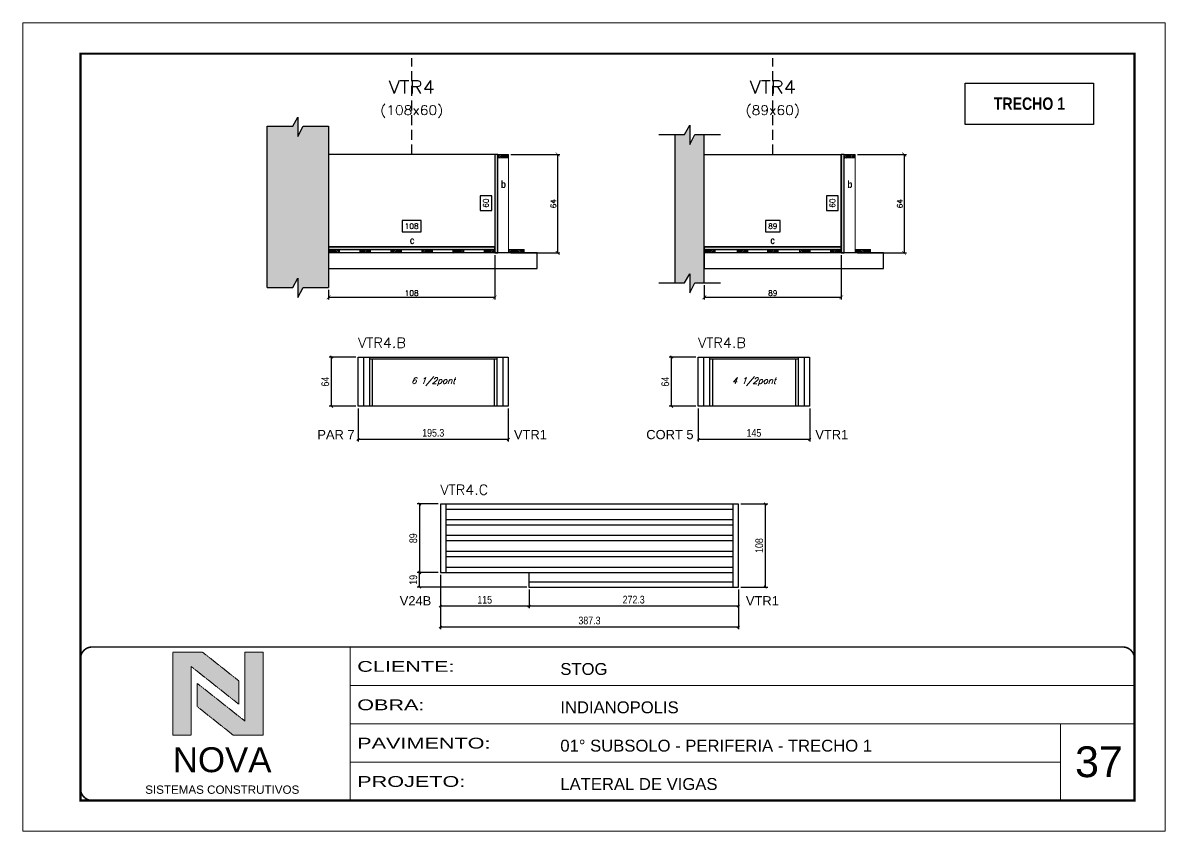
# Model space of a CAD drawing. Extents: x 0 to 6325, y 5574 to 19307.
# Drawn here: x 0 to 1485, y 6723 to 7773 of the extents above; entities that cross this region are included whole.
import ezdxf
from ezdxf.enums import TextEntityAlignment as Align

# ---------------------------------------------------------------- set-up
doc = ezdxf.new("R2010")
doc.units = 0
for name, pattern in [('CONTINUO', [0]), ('DASHED', [0.75, 0.5, -0.25]), ('HIDDEN', [9.525, 6.35, -3.175])]:
    doc.linetypes.add(name, pattern=pattern)
for name, color, linetype in [('1', 1, 'Continuous'), ('5', 5, 'Continuous'), ('barrote', 251, 'Continuous'), ('COTA', 241, 'Continuous'), ('Cota Seção (2x)', 4, 'Continuous'), ('detalhes', 4, 'Continuous'), ('Hachura', 253, 'Continuous'), ('NOMENCLATURA', 7, 'Continuous'), ('Painéis', 200, 'Continuous'), ('SARR_2.2x7', 40, 'Continuous'), ('SARR_3.5x7', 81, 'Continuous'), ('texto', 7, 'Continuous'), ('Texto de Titulo', 7, 'Continuous'), ('Texto Qtd Sarr', 242, 'Continuous')]:
    doc.layers.add(name, color=color, linetype=linetype)
for name, color, linetype, lineweight in [('CARIMBO', 255, 'Continuous', 9), ('CARIMBO-LEGENDA', 75, 'Continuous', 15), ('Folhas', 255, 'Continuous', 9), ('Madeira', 126, 'Continuous', 18), ('SARRAFO DE PRESSAO', 251, 'DASHED', 9), ('Texto Seção', 7, 'Continuous', 15)]:
    doc.layers.add(name, color=color, linetype=linetype, lineweight=lineweight)
doc.styles.add('arial', font='arial.ttf')
doc.styles.add('COTA TECNICA', font='techl___.ttf', dxfattribs={"height": 10})
doc.styles.add('REGUA-120', font='ROMANS.shx', dxfattribs={"height": 15})
doc.styles.add('ROMANC', font='techb___.ttf', dxfattribs={"height": 2.5})
doc.styles.add('Romans', font='romans.shx')
doc.styles.get("Standard").update_dxf_attribs({"font": 'arial.ttf'})
doc.styles.add('TECNICA', font='techb___.ttf', dxfattribs={"height": 10})
doc.styles.add('Tecnologia', font='')
doc.styles.get('Tecnologia').set_extended_font_data('Forgotten Futurist')
doc.dimstyles.new('Cota Seção (2x)', dxfattribs={"dimtxt": 7, "dimasz": 5, "dimexe": 3, "dimexo": 3, "dimgap": 2, "dimtad": 3, "dimdec": 1, "dimlfac": 0.5, "dimzin": 12, "dimdsep": 46, "dimtxsty": 'Romans', "dimblk": 'ARCHTICK', "dimcen": 0, "dimclrd": 4, "dimclre": 4, "dimclrt": 1, "dimadec": 1, "dimazin": 3, "dimtfac": 1, "dimtdec": 1, "dimtmove": 0, "dimatfit": 3, "dimldrblk": 'OBLIQUE', "dimfxl": 1, "dimtolj": 1, "dimtzin": 12, "dimarcsym": 0})
doc.dimstyles.new('Cota Seção interna', dxfattribs={"dimtxt": 7, "dimasz": 6, "dimexe": 0.18, "dimexo": 2, "dimgap": -4, "dimtad": 3, "dimdec": 1, "dimlfac": 0.5, "dimzin": 12, "dimdsep": 46, "dimtxsty": 'Romans', "dimblk": 'ARCHTICK', "dimcen": 0.09, "dimse1": 1, "dimse2": 1, "dimsd1": 1, "dimsd2": 1, "dimclrd": 180, "dimclre": 5, "dimclrt": 1, "dimadec": 0, "dimazin": 3, "dimtfac": 1, "dimtdec": 1, "dimtofl": 0, "dimtmove": 0, "dimatfit": 3, "dimldrblk": 'ARCHTICK', "dimfxl": 1, "dimtolj": 1, "dimtzin": 0, "dimarcsym": 0})
doc.dimstyles.new('PAINEL', dxfattribs={"dimtxt": 10, "dimasz": 3, "dimexe": 3, "dimexo": 3, "dimgap": 3, "dimtad": 1, "dimdec": 1, "dimzin": 12, "dimdsep": 46, "dimtxsty": 'COTA TECNICA', "dimblk1": 'OBLIQUE', "dimblk2": 'OBLIQUE', "dimsah": 1, "dimcen": 0.9, "dimclrd": 4, "dimclre": 4, "dimclrt": 240, "dimadec": 1, "dimazin": 3, "dimtfac": 1, "dimtdec": 1, "dimtmove": 0, "dimatfit": 3, "dimfxl": 1, "dimtolj": 1, "dimtzin": 12, "dimarcsym": 0})

# ---------------------------------------------------------------- blocks, each defined once
blk = doc.blocks.new('A$C64660E27')
at = {"layer": 'COTA', "true_color": 0x1a1a1a}
h = blk.add_hatch(color=250, dxfattribs=at)
h.dxf.hatch_style = 1
h.paths.add_polyline_path([(185.4, -11.6), (142.4, -11.6), (142.4, -131.6), (168.8, -131.6), (168.8, -32.2), (237.7, -86.7), (237.7, -53)])
at = {"layer": 'COTA'}
h = blk.add_hatch(color=20, dxfattribs=at)
h.dxf.hatch_style = 1
h.paths.add_polyline_path([(273, -11.4), (246.6, -11.4), (246.6, -111.1), (177.7, -56.6), (177.7, -90.2), (230, -131.6), (273, -131.6)])
for p, q in [((142.4, -131.6), (142.4, -11.6)), ((142.4, -11.6), (185.4, -11.6)), ((185.4, -11.6), (237.7, -53)), ((273, -11.4), (246.6, -11.4)), ((246.6, -111.1), (246.6, -11.4)), ((273, -11.4), (273, -131.6)), ((168.8, -32.2), (237.7, -86.7)), ((168.8, -131.6), (168.8, -32.2)), ((246.6, -111.1), (177.7, -56.6)), ((177.7, -90.2), (177.7, -56.6)), ((237.7, -86.7), (237.7, -53)), ((230, -131.6), (177.7, -90.2)), ((142.4, -131.6), (168.8, -131.6)), ((273, -131.6), (230, -131.6))]:
    blk.add_line(p, q)
at = {"layer": 'CARIMBO-LEGENDA', "color": 7, "linetype": 'Continuous', "ltscale": 100, "style": 'arial'}
blk.add_text('NOVA', height=36, dxfattribs=at).set_placement((142.4, -184.8))
at = {"layer": 'CARIMBO-LEGENDA', "color": 7, "linetype": 'Continuous', "style": 'arial'}
blk.add_text('SISTEMAS CONSTRUTIVOS', height=12, dxfattribs=at).set_placement((102.5, -216))
blk = doc.blocks.new('9999999999')
at = {"color": 30, "linetype": 'CONTINUO'}
for p, q in [((98564.6, 34230.2), (98564.6, 34429.4)), ((98564.6, 34379.6), (99584, 34379.6)), ((98564.6, 34329.8), (99488, 34329.8)), ((99584, 34329.8), (99488, 34329.8)), ((99488, 34329.8), (99488, 34230.2)), ((98564.6, 34280), (99488, 34280))]:
    blk.add_line(p, q, dxfattribs=at)
at = {"color": 30, "linetype": 'CONTINUO', "const_width": 2}
blk.add_lwpolyline([(99584, 34230.2), (99584, 34414.4, 0.414214), (99569, 34429.4), (98229, 34429.4, 0.414214), (98214, 34414.4), (98214, 34245.2, 0.414214), (98229, 34230.2), (99584, 34230.2)], format="xyb", dxfattribs=at)
at = {"layer": 'Folhas'}
blk.add_lwpolyline([(98139, 34190.2), (99624, 34190.2), (99624, 35240.2), (98139, 35240.2)], close=True, dxfattribs=at)
at = {"layer": 'Folhas', "color": 30, "const_width": 3}
blk.add_lwpolyline([(98214, 34230.2), (99584, 34230.2), (99584, 35200.2), (98214, 35200.2)], close=True, dxfattribs=at)
at = {"xscale": 0.9, "yscale": 0.9, "zscale": 0.9}
blk.add_blockref('A$C64660E27', (98205.8, 34433.1), dxfattribs=at)
at = {"color": 7, "linetype": 'Continuous', "ltscale": 5, "style": 'arial'}
for s, height, p in [('STOG', 15.48, (98837.7, 34393.1)), ('INDIANOPOLIS', 15.483, (98837.7, 34343.3)), ('01° SUBSOLO - PERIFERIA - TRECHO 1', 15.483, (98837.7, 34293.5)), ('LATERAL DE VIGAS', 15.483, (98837.7, 34243.7))]:
    blk.add_text(s, height=height, dxfattribs=at).set_placement(p)
at = {"layer": 'Folhas', "color": 7, "style": 'Tecnologia', "width": 1.5}
for s, p in [('CLIENTE:', (98573.7, 34397.2)), ('OBRA:', (98573.7, 34347.3)), ('PAVIMENTO:', (98573.7, 34297.5)), ('PROJETO:', (98573.7, 34247.7))]:
    blk.add_text(s, height=14, dxfattribs=at).set_placement(p)
blk = doc.blocks.new('_ArchTick')
at = {"color": 0, "linetype": 'ByBlock', "const_width": 0.15}
blk.add_lwpolyline([(-0.5, -0.5), (0.5, 0.5)], dxfattribs=at)
blk = doc.blocks.new('*D3588')
at = {"layer": 'COTA', "color": 4, "lineweight": -2, "transparency": 16777216}
for p, q in [((634.5, 7601.9), (698.2, 7601.9)), ((695.2, 7601.9), (695.2, 7473.9)), ((634.5, 7473.9), (698.2, 7473.9))]:
    blk.add_line(p, q, dxfattribs=at)
at = {"layer": 'Defpoints', "color": 0, "transparency": 16777216}
for p in [(631.5, 7601.9), (631.5, 7473.9), (695.2, 7473.9)]:
    blk.add_point(p, dxfattribs=at)
at = {"layer": 'COTA', "color": 4, "lineweight": -2, "transparency": 16777216, "xscale": 5, "yscale": 5, "zscale": 5}
for p, rotation in [((695.2, 7601.9), 90), ((695.2, 7473.9), 270)]:
    blk.add_blockref('_ArchTick', p, dxfattribs=dict(at, rotation=rotation))
at = {"layer": 'COTA', "color": 1, "transparency": 16777216, "insert": (689.7, 7537.9), "char_height": 7, "attachment_point": 5, "rotation": 90, "style": 'Romans'}
blk.add_mtext('\\A1;64', dxfattribs=at)
blk = doc.blocks.new('_Oblique')
at = {"layer": '1', "color": 0, "lineweight": -2}
blk.add_line((-0.5, -0.5), (0.5, 0.5), dxfattribs=at)
blk = doc.blocks.new('*D3585')
at = {"layer": 'Cota Seção (2x)', "color": 180, "lineweight": -2, "transparency": 16777216}
for p, q in [((609.5, 7548.2), (594.5, 7548.2)), ((594.5, 7548.2), (594.5, 7529.2)), ((609.5, 7529.2), (609.5, 7548.2)), ((594.5, 7529.2), (609.5, 7529.2))]:
    blk.add_line(p, q, dxfattribs=at)
at = {"layer": 'Defpoints', "color": 0, "transparency": 16777216}
for p in [(613.4, 7601.9), (613.5, 7601.9), (613.5, 7481.9)]:
    blk.add_point(p, dxfattribs=at)
at = {"layer": 'Cota Seção (2x)', "color": 1, "transparency": 16777216, "insert": (602, 7538.7), "char_height": 7, "attachment_point": 5, "rotation": 90, "style": 'Romans'}
blk.add_mtext('\\A1;60', dxfattribs=at)
blk = doc.blocks.new('*D3586')
at = {"layer": 'Cota Seção (2x)', "color": 180, "lineweight": -2, "transparency": 16777216}
for p, q in [((518, 7516.2), (493, 7516.2)), ((493, 7516.2), (493, 7501.2)), ((518, 7501.2), (518, 7516.2)), ((493, 7501.2), (518, 7501.2))]:
    blk.add_line(p, q, dxfattribs=at)
at = {"layer": 'Defpoints', "color": 0, "transparency": 16777216}
for p in [(397.5, 7497.2), (613.5, 7497.2), (613.5, 7497.2)]:
    blk.add_point(p, dxfattribs=at)
at = {"layer": 'Cota Seção (2x)', "color": 1, "transparency": 16777216, "insert": (505.5, 7508.7), "char_height": 7, "attachment_point": 5, "style": 'Romans'}
blk.add_mtext('\\A1;108', dxfattribs=at)
blk = doc.blocks.new('*D3589')
at = {"layer": 'COTA', "color": 4, "lineweight": -2, "transparency": 16777216}
for p, q in [((1084.9, 7601.9), (1148.6, 7601.9)), ((1145.6, 7601.9), (1145.6, 7473.9)), ((1084.9, 7473.9), (1148.6, 7473.9))]:
    blk.add_line(p, q, dxfattribs=at)
at = {"layer": 'Defpoints', "color": 0, "transparency": 16777216}
for p in [(1081.9, 7601.9), (1081.9, 7473.9), (1145.6, 7473.9)]:
    blk.add_point(p, dxfattribs=at)
at = {"layer": 'COTA', "color": 4, "lineweight": -2, "transparency": 16777216, "xscale": 5, "yscale": 5, "zscale": 5}
for p, rotation in [((1145.6, 7601.9), 90), ((1145.6, 7473.9), 270)]:
    blk.add_blockref('_ArchTick', p, dxfattribs=dict(at, rotation=rotation))
at = {"layer": 'COTA', "color": 1, "transparency": 16777216, "insert": (1140.1, 7537.9), "char_height": 7, "attachment_point": 5, "rotation": 90, "style": 'Romans'}
blk.add_mtext('\\A1;64', dxfattribs=at)
blk = doc.blocks.new('*D3590')
at = {"layer": 'Cota Seção (2x)', "color": 180, "lineweight": -2, "transparency": 16777216}
for p, q in [((1059.9, 7548.2), (1044.9, 7548.2)), ((1044.9, 7548.2), (1044.9, 7529.2)), ((1059.9, 7529.2), (1059.9, 7548.2)), ((1044.9, 7529.2), (1059.9, 7529.2))]:
    blk.add_line(p, q, dxfattribs=at)
at = {"layer": 'Defpoints', "color": 0, "transparency": 16777216}
for p in [(1063.8, 7601.9), (1063.9, 7601.9), (1063.9, 7481.9)]:
    blk.add_point(p, dxfattribs=at)
at = {"layer": 'Cota Seção (2x)', "color": 1, "transparency": 16777216, "insert": (1052.4, 7538.7), "char_height": 7, "attachment_point": 5, "rotation": 90, "style": 'Romans'}
blk.add_mtext('\\A1;60', dxfattribs=at)
blk = doc.blocks.new('*D3591')
at = {"layer": 'Cota Seção (2x)', "color": 180, "lineweight": -2, "transparency": 16777216}
for p, q in [((984.4, 7516.2), (965.4, 7516.2)), ((965.4, 7516.2), (965.4, 7501.2)), ((984.4, 7501.2), (984.4, 7516.2)), ((965.4, 7501.2), (984.4, 7501.2))]:
    blk.add_line(p, q, dxfattribs=at)
at = {"layer": 'Defpoints', "color": 0, "transparency": 16777216}
for p in [(885.9, 7497.2), (1063.9, 7497.2), (1063.9, 7497.2)]:
    blk.add_point(p, dxfattribs=at)
at = {"layer": 'Cota Seção (2x)', "color": 1, "transparency": 16777216, "insert": (974.9, 7508.7), "char_height": 7, "attachment_point": 5, "style": 'Romans'}
blk.add_mtext('\\A1;89', dxfattribs=at)
blk = doc.blocks.new('titulo1')
at = {"layer": 'Defpoints', "color": 252, "linetype": 'HIDDEN', "ltscale": 2}
blk.add_line((0, 0), (0, 125), dxfattribs=at)
at = {"layer": 'Defpoints', "style": 'Romans', "oblique": 15}
blk.add_attdef('FOLHA', text='', height=10, dxfattribs=at).set_placement((0, 15.6), align=Align.MIDDLE_CENTER)
at = {"layer": 'Texto Qtd Sarr', "color": 3, "style": 'Romans', "oblique": 15}
for tag, height, p in [('TITULO', 17, (0, 71.4)), ('SEÇÃO', 12, (0, 41.5))]:
    blk.add_attdef(tag, text='', height=height, dxfattribs=at).set_placement(p, align=Align.MIDDLE_CENTER)
blk = doc.blocks.new('*D3592')
at = {"layer": 'COTA', "color": 4, "lineweight": -2, "transparency": 16777216}
for p, q in [((613.5, 7470.9), (613.5, 7413.3)), ((397.5, 7426.2), (397.5, 7413.3)), ((397.5, 7416.3), (613.5, 7416.3))]:
    blk.add_line(p, q, dxfattribs=at)
at = {"layer": 'Defpoints', "color": 0, "transparency": 16777216}
for p in [(613.5, 7473.9), (397.5, 7429.2), (613.5, 7416.3)]:
    blk.add_point(p, dxfattribs=at)
at = {"layer": 'COTA', "color": 4, "lineweight": -2, "transparency": 16777216, "xscale": 5, "yscale": 5, "zscale": 5, "rotation": 180}
blk.add_blockref('_ArchTick', (397.5, 7416.3), dxfattribs=at)
at = {"layer": 'COTA', "color": 4, "lineweight": -2, "transparency": 16777216, "xscale": 5, "yscale": 5, "zscale": 5}
blk.add_blockref('_ArchTick', (613.5, 7416.3), dxfattribs=at)
at = {"layer": 'COTA', "color": 1, "transparency": 16777216, "insert": (505.5, 7421.8), "char_height": 7, "attachment_point": 5, "style": 'Romans'}
blk.add_mtext('\\A1;108', dxfattribs=at)
blk = doc.blocks.new('*D3593')
at = {"layer": 'COTA', "color": 4, "lineweight": -2, "transparency": 16777216}
for p, q in [((1063.9, 7470.9), (1063.9, 7413.3)), ((885.9, 7432.1), (885.9, 7413.3)), ((885.9, 7416.3), (1063.9, 7416.3))]:
    blk.add_line(p, q, dxfattribs=at)
at = {"layer": 'Defpoints', "color": 0, "transparency": 16777216}
for p in [(1063.9, 7473.9), (885.9, 7435.1), (1063.9, 7416.3)]:
    blk.add_point(p, dxfattribs=at)
at = {"layer": 'COTA', "color": 4, "lineweight": -2, "transparency": 16777216, "xscale": 5, "yscale": 5, "zscale": 5, "rotation": 180}
blk.add_blockref('_ArchTick', (885.9, 7416.3), dxfattribs=at)
at = {"layer": 'COTA', "color": 4, "lineweight": -2, "transparency": 16777216, "xscale": 5, "yscale": 5, "zscale": 5}
blk.add_blockref('_ArchTick', (1063.9, 7416.3), dxfattribs=at)
at = {"layer": 'COTA', "color": 1, "transparency": 16777216, "insert": (974.9, 7421.8), "char_height": 7, "attachment_point": 5, "style": 'Romans'}
blk.add_mtext('\\A1;89', dxfattribs=at)
blk = doc.blocks.new('*D4695')
at = {"layer": 'COTA', "color": 4, "lineweight": -2, "transparency": 16777216}
for p, q in [((432.8, 7338.7), (398.3, 7338.7)), ((401.3, 7274.7), (401.3, 7338.7)), ((432.8, 7274.7), (398.3, 7274.7))]:
    blk.add_line(p, q, dxfattribs=at)
at = {"layer": 'Defpoints', "color": 0, "transparency": 16777216}
for p in [(401.3, 7338.7), (435.8, 7338.7), (435.8, 7274.7)]:
    blk.add_point(p, dxfattribs=at)
at = {"layer": 'COTA', "color": 4, "lineweight": -2, "transparency": 16777216, "xscale": 3, "yscale": 3, "zscale": 3}
for p, rotation in [((401.3, 7338.7), 90), ((401.3, 7274.7), 270)]:
    blk.add_blockref('_Oblique', p, dxfattribs=dict(at, rotation=rotation))
at = {"layer": 'COTA', "color": 240, "transparency": 16777216, "insert": (393.2, 7306.7), "char_height": 10, "attachment_point": 5, "rotation": 90, "style": 'COTA TECNICA'}
blk.add_mtext('\\A1;64', dxfattribs=at)
blk = doc.blocks.new('*D4696')
at = {"layer": 'COTA', "color": 4, "lineweight": -2, "transparency": 16777216}
for p, q in [((435.8, 7271.7), (435.8, 7229)), ((631.1, 7271.7), (631.1, 7229)), ((435.8, 7232), (631.1, 7232))]:
    blk.add_line(p, q, dxfattribs=at)
at = {"layer": 'Defpoints', "color": 0, "transparency": 16777216}
for p in [(435.8, 7274.7), (631.1, 7274.7), (631.1, 7232)]:
    blk.add_point(p, dxfattribs=at)
at = {"layer": 'COTA', "color": 4, "lineweight": -2, "transparency": 16777216, "xscale": 3, "yscale": 3, "zscale": 3, "rotation": 180}
blk.add_blockref('_Oblique', (435.8, 7232), dxfattribs=at)
at = {"layer": 'COTA', "color": 4, "lineweight": -2, "transparency": 16777216, "xscale": 3, "yscale": 3, "zscale": 3}
blk.add_blockref('_Oblique', (631.1, 7232), dxfattribs=at)
at = {"layer": 'COTA', "color": 240, "transparency": 16777216, "insert": (533.5, 7240.2), "char_height": 10, "attachment_point": 5, "style": 'COTA TECNICA'}
blk.add_mtext('\\A1;195.3', dxfattribs=at)
blk = doc.blocks.new('*D4697')
at = {"layer": 'COTA', "color": 4, "lineweight": -2, "transparency": 16777216}
for p, q in [((874.9, 7338.7), (840.3, 7338.7)), ((843.3, 7274.7), (843.3, 7338.7)), ((874.9, 7274.7), (840.3, 7274.7))]:
    blk.add_line(p, q, dxfattribs=at)
at = {"layer": 'Defpoints', "color": 0, "transparency": 16777216}
for p in [(843.3, 7338.7), (877.9, 7338.7), (877.9, 7274.7)]:
    blk.add_point(p, dxfattribs=at)
at = {"layer": 'COTA', "color": 4, "lineweight": -2, "transparency": 16777216, "xscale": 3, "yscale": 3, "zscale": 3}
for p, rotation in [((843.3, 7338.7), 90), ((843.3, 7274.7), 270)]:
    blk.add_blockref('_Oblique', p, dxfattribs=dict(at, rotation=rotation))
at = {"layer": 'COTA', "color": 240, "transparency": 16777216, "insert": (835.2, 7306.7), "char_height": 10, "attachment_point": 5, "rotation": 90, "style": 'COTA TECNICA'}
blk.add_mtext('\\A1;64', dxfattribs=at)
blk = doc.blocks.new('*D4698')
at = {"layer": 'COTA', "color": 4, "lineweight": -2, "transparency": 16777216}
for p, q in [((877.9, 7271.7), (877.9, 7229)), ((1022.9, 7271.7), (1022.9, 7229)), ((877.9, 7232), (1022.9, 7232))]:
    blk.add_line(p, q, dxfattribs=at)
at = {"layer": 'Defpoints', "color": 0, "transparency": 16777216}
for p in [(877.9, 7274.7), (1022.9, 7274.7), (1022.9, 7232)]:
    blk.add_point(p, dxfattribs=at)
at = {"layer": 'COTA', "color": 4, "lineweight": -2, "transparency": 16777216, "xscale": 3, "yscale": 3, "zscale": 3, "rotation": 180}
blk.add_blockref('_Oblique', (877.9, 7232), dxfattribs=at)
at = {"layer": 'COTA', "color": 4, "lineweight": -2, "transparency": 16777216, "xscale": 3, "yscale": 3, "zscale": 3}
blk.add_blockref('_Oblique', (1022.9, 7232), dxfattribs=at)
at = {"layer": 'COTA', "color": 240, "transparency": 16777216, "insert": (950.4, 7240.1), "char_height": 10, "attachment_point": 5, "style": 'COTA TECNICA'}
blk.add_mtext('\\A1;145', dxfattribs=at)
blk = doc.blocks.new('*D3595')
at = {"layer": 'COTA', "color": 4, "lineweight": -2, "transparency": 16777216}
for p, q in [((539.9, 7147.8), (512.7, 7147.8)), ((515.7, 7147.8), (515.7, 7058.8)), ((539.9, 7058.8), (512.7, 7058.8))]:
    blk.add_line(p, q, dxfattribs=at)
at = {"layer": 'Defpoints', "color": 0, "transparency": 16777216}
for p in [(542.9, 7147.8), (515.7, 7058.8), (542.9, 7058.8)]:
    blk.add_point(p, dxfattribs=at)
at = {"layer": 'COTA', "color": 4, "lineweight": -2, "transparency": 16777216, "xscale": 3, "yscale": 3, "zscale": 3}
for p, rotation in [((515.7, 7147.8), 90), ((515.7, 7058.8), 270)]:
    blk.add_blockref('_Oblique', p, dxfattribs=dict(at, rotation=rotation))
at = {"layer": 'COTA', "color": 240, "transparency": 16777216, "insert": (507.6, 7103.3), "char_height": 10, "attachment_point": 5, "rotation": 90, "style": 'COTA TECNICA'}
blk.add_mtext('\\A1;89', dxfattribs=at)
blk = doc.blocks.new('*D3596')
at = {"layer": 'COTA', "color": 4, "lineweight": -2, "transparency": 16777216}
for p, q in [((539.9, 7058.8), (512.7, 7058.8)), ((515.7, 7039.8), (515.7, 7058.8)), ((655, 7039.8), (512.7, 7039.8))]:
    blk.add_line(p, q, dxfattribs=at)
at = {"layer": 'Defpoints', "color": 0, "transparency": 16777216}
for p in [(515.7, 7058.8), (542.9, 7058.8), (658, 7039.8)]:
    blk.add_point(p, dxfattribs=at)
at = {"layer": 'COTA', "color": 4, "lineweight": -2, "transparency": 16777216, "xscale": 3, "yscale": 3, "zscale": 3}
for p, rotation in [((515.7, 7058.8), 90), ((515.7, 7039.8), 270)]:
    blk.add_blockref('_Oblique', p, dxfattribs=dict(at, rotation=rotation))
at = {"layer": 'COTA', "color": 240, "transparency": 16777216, "insert": (507.6, 7049.3), "char_height": 10, "attachment_point": 5, "rotation": 90, "style": 'COTA TECNICA'}
blk.add_mtext('\\A1;19', dxfattribs=at)
blk = doc.blocks.new('*D3597')
at = {"layer": 'COTA', "color": 4, "lineweight": -2, "transparency": 16777216}
for p, q in [((542.9, 7055.8), (542.9, 7012.3)), ((658, 7036.8), (658, 7012.3)), ((542.9, 7015.3), (658, 7015.3))]:
    blk.add_line(p, q, dxfattribs=at)
at = {"layer": 'Defpoints', "color": 0, "transparency": 16777216}
for p in [(542.9, 7058.8), (658, 7039.8), (658, 7015.3)]:
    blk.add_point(p, dxfattribs=at)
at = {"layer": 'COTA', "color": 4, "lineweight": -2, "transparency": 16777216, "xscale": 3, "yscale": 3, "zscale": 3, "rotation": 180}
blk.add_blockref('_Oblique', (542.9, 7015.3), dxfattribs=at)
at = {"layer": 'COTA', "color": 4, "lineweight": -2, "transparency": 16777216, "xscale": 3, "yscale": 3, "zscale": 3}
blk.add_blockref('_Oblique', (658, 7015.3), dxfattribs=at)
at = {"layer": 'COTA', "color": 240, "transparency": 16777216, "insert": (600.4, 7023.4), "char_height": 10, "attachment_point": 5, "style": 'COTA TECNICA'}
blk.add_mtext('\\A1;115', dxfattribs=at)
blk = doc.blocks.new('*D3598')
at = {"layer": 'COTA', "color": 4, "lineweight": -2, "transparency": 16777216}
for p, q in [((658, 7036.8), (658, 7012.3)), ((930.2, 7036.8), (930.2, 7012.3)), ((658, 7015.3), (930.2, 7015.3))]:
    blk.add_line(p, q, dxfattribs=at)
at = {"layer": 'Defpoints', "color": 0, "transparency": 16777216}
for p in [(658, 7039.8), (930.2, 7039.8), (930.2, 7015.3)]:
    blk.add_point(p, dxfattribs=at)
at = {"layer": 'COTA', "color": 4, "lineweight": -2, "transparency": 16777216, "xscale": 3, "yscale": 3, "zscale": 3, "rotation": 180}
blk.add_blockref('_Oblique', (658, 7015.3), dxfattribs=at)
at = {"layer": 'COTA', "color": 4, "lineweight": -2, "transparency": 16777216, "xscale": 3, "yscale": 3, "zscale": 3}
blk.add_blockref('_Oblique', (930.2, 7015.3), dxfattribs=at)
at = {"layer": 'COTA', "color": 240, "transparency": 16777216, "insert": (794.1, 7023.5), "char_height": 10, "attachment_point": 5, "style": 'COTA TECNICA'}
blk.add_mtext('\\A1;272.3', dxfattribs=at)
blk = doc.blocks.new('*D3599')
at = {"layer": 'COTA', "color": 4, "lineweight": -2, "transparency": 16777216}
for p, q in [((542.9, 7055.8), (542.9, 6985.2)), ((930.2, 7036.8), (930.2, 6985.2)), ((542.9, 6988.2), (930.2, 6988.2))]:
    blk.add_line(p, q, dxfattribs=at)
at = {"layer": 'Defpoints', "color": 0, "transparency": 16777216}
for p in [(542.9, 7058.8), (930.2, 7039.8), (930.2, 6988.2)]:
    blk.add_point(p, dxfattribs=at)
at = {"layer": 'COTA', "color": 4, "lineweight": -2, "transparency": 16777216, "xscale": 3, "yscale": 3, "zscale": 3, "rotation": 180}
blk.add_blockref('_Oblique', (542.9, 6988.2), dxfattribs=at)
at = {"layer": 'COTA', "color": 4, "lineweight": -2, "transparency": 16777216, "xscale": 3, "yscale": 3, "zscale": 3}
blk.add_blockref('_Oblique', (930.2, 6988.2), dxfattribs=at)
at = {"layer": 'COTA', "color": 240, "transparency": 16777216, "insert": (736.6, 6996.4), "char_height": 10, "attachment_point": 5, "style": 'COTA TECNICA'}
blk.add_mtext('\\A1;387.3', dxfattribs=at)
blk = doc.blocks.new('*D4703')
at = {"layer": 'COTA', "color": 4, "lineweight": -2, "transparency": 16777216}
for p, q in [((933.2, 7147.8), (968.4, 7147.8)), ((965.4, 7039.8), (965.4, 7147.8)), ((933.2, 7039.8), (968.4, 7039.8))]:
    blk.add_line(p, q, dxfattribs=at)
at = {"layer": 'Defpoints', "color": 0, "transparency": 16777216}
for p in [(930.2, 7147.8), (965.4, 7147.8), (930.2, 7039.8)]:
    blk.add_point(p, dxfattribs=at)
at = {"layer": 'COTA', "color": 4, "lineweight": -2, "transparency": 16777216, "xscale": 3, "yscale": 3, "zscale": 3}
for p, rotation in [((965.4, 7147.8), 90), ((965.4, 7039.8), 270)]:
    blk.add_blockref('_Oblique', p, dxfattribs=dict(at, rotation=rotation))
at = {"layer": 'COTA', "color": 240, "transparency": 16777216, "insert": (957.3, 7093.8), "char_height": 10, "attachment_point": 5, "rotation": 90, "style": 'COTA TECNICA'}
blk.add_mtext('\\A1;108', dxfattribs=at)

msp = doc.modelspace()

# ---------------------------------------------------------------- hatches: boundary and pattern name
at = {"layer": 'COTA'}
h = msp.add_hatch(dxfattribs=at)
h.set_pattern_fill('AR-CONC', color=241, scale=0.03)
h.paths.add_polyline_path([(397.53, 7601.91), (397.53, 7638.56), (364.2, 7638.56), (357.53, 7625.34), (357.53, 7650.42), (350.86, 7638.56), (317.53, 7638.56), (317.53, 7429.2), (350.86, 7429.2), (357.53, 7441.06), (357.53, 7415.98), (364.2, 7429.2), (397.53, 7429.2), (397.53, 7481.91)])
h = msp.add_hatch(dxfattribs=at)
h.set_pattern_fill('AR-CONC', color=241, scale=0.03)
h.paths.add_polyline_path([(885.92, 7601.91), (885.92, 7601.91), (885.92, 7627.98), (873.54, 7627.98), (866.87, 7614.76), (866.87, 7639.84), (860.2, 7627.98), (847.92, 7627.98), (847.92, 7435.13), (860.2, 7435.13), (866.87, 7446.99), (866.87, 7421.91), (873.54, 7435.13), (885.92, 7435.13), (885.92, 7481.91)])
at = {"layer": 'Hachura'}
h = msp.add_hatch(color=256, dxfattribs=at)
h.dxf.hatch_style = 1
h.paths.add_polyline_path([(617.53, 7601.91), (613.53, 7601.91), (613.53, 7473.91), (617.53, 7473.91)])
h = msp.add_hatch(dxfattribs=at)
h.set_pattern_fill('ANSI31', color=256, scale=0.5, angle=270, style=0)
h.set_pattern_definition([(315, (23532.1508, -705.7354), (1.12253202, 1.12253202), [])])
h.paths.add_polyline_path([(617.53, 7597.51), (617.53, 7601.91), (631.53, 7601.91), (631.53, 7597.51)])
h = msp.add_hatch(color=256, dxfattribs=at)
h.dxf.hatch_style = 1
h.paths.add_polyline_path([(1067.92, 7601.91), (1063.92, 7601.91), (1063.92, 7473.91), (1067.92, 7473.91)])
h = msp.add_hatch(dxfattribs=at)
h.set_pattern_fill('ANSI31', color=256, scale=0.5, angle=270, style=0)
h.set_pattern_definition([(315, (23982.5405, -705.7354), (1.12253202, 1.12253202), [])])
h.paths.add_polyline_path([(1067.92, 7597.51), (1067.92, 7601.91), (1081.92, 7601.91), (1081.92, 7597.51)])
h = msp.add_hatch(color=256, dxfattribs=at)
h.dxf.hatch_style = 1
h.paths.add_polyline_path([(613.53, 7481.91), (397.53, 7481.91), (397.53, 7478.31), (613.53, 7478.31)])
h = msp.add_hatch(dxfattribs=at)
h.set_pattern_fill('ANSI31', color=256, scale=0.5, angle=270, style=0)
h.set_pattern_definition([(315, (-230.3885, 1212.6595), (1.122532, 1.122532), [])])
h.paths.add_polyline_path([(397.53, 7473.91), (397.53, 7478.31), (411.53, 7478.31), (411.53, 7473.91)])
h = msp.add_hatch(dxfattribs=at)
h.set_pattern_fill('ANSI31', color=256, scale=0.5, angle=270, style=0)
h.set_pattern_definition([(315, (-189.988, 1212.6595), (1.122532, 1.122532), [])])
h.paths.add_polyline_path([(437.93, 7473.91), (437.93, 7478.31), (451.93, 7478.31), (451.93, 7473.91)])
h = msp.add_hatch(dxfattribs=at)
h.set_pattern_fill('ANSI31', color=256, scale=0.5, angle=270, style=0)
h.set_pattern_definition([(315, (-149.5874, 1212.6595), (1.122532, 1.122532), [])])
h.paths.add_polyline_path([(478.33, 7473.91), (478.33, 7478.31), (492.33, 7478.31), (492.33, 7473.91)])
h = msp.add_hatch(dxfattribs=at)
h.set_pattern_fill('ANSI31', color=256, scale=0.5, angle=270, style=0)
h.set_pattern_definition([(315, (-109.1868, 1212.6595), (1.122532, 1.122532), [])])
h.paths.add_polyline_path([(518.73, 7473.91), (518.73, 7478.31), (532.73, 7478.31), (532.73, 7473.91)])
h = msp.add_hatch(dxfattribs=at)
h.set_pattern_fill('ANSI31', color=256, scale=0.5, angle=270, style=0)
h.set_pattern_definition([(315, (-68.7862, 1212.6595), (1.122532, 1.122532), [])])
h.paths.add_polyline_path([(559.13, 7473.91), (559.13, 7478.31), (573.13, 7478.31), (573.13, 7473.91)])
h = msp.add_hatch(dxfattribs=at)
h.set_pattern_fill('ANSI31', color=256, scale=0.5, angle=270, style=0)
h.set_pattern_definition([(315, (-28.3856, 1212.6595), (1.122532, 1.122532), [])])
h.paths.add_polyline_path([(599.53, 7473.91), (599.53, 7478.31), (613.53, 7478.31), (613.53, 7473.91)])
h = msp.add_hatch(dxfattribs=at)
h.set_pattern_fill('ANSI31', color=256, scale=0.5, angle=270, style=0)
h.set_pattern_definition([(315, (23532.1508, -755.7354), (1.12253202, 1.12253202), [])])
h.paths.add_polyline_path([(651.53, 7473.91), (651.53, 7478.31), (631.53, 7478.31), (631.53, 7473.91)])
h = msp.add_hatch(color=256, dxfattribs=at)
h.dxf.hatch_style = 1
h.paths.add_polyline_path([(1063.92, 7481.91), (885.92, 7481.91), (885.92, 7478.31), (1063.92, 7478.31)])
h = msp.add_hatch(dxfattribs=at)
h.set_pattern_fill('ANSI31', color=256, scale=0.5, angle=270, style=0)
h.set_pattern_definition([(315, (258.0011, 1212.6594), (1.122532, 1.122532), [])])
h.paths.add_polyline_path([(885.92, 7473.91), (885.92, 7478.31), (899.92, 7478.31), (899.92, 7473.91)])
h = msp.add_hatch(dxfattribs=at)
h.set_pattern_fill('ANSI31', color=256, scale=0.5, angle=270, style=0)
h.set_pattern_definition([(315, (300.5416, 1212.6594), (1.122532, 1.122532), [])])
h.paths.add_polyline_path([(928.46, 7473.91), (928.46, 7478.31), (942.46, 7478.31), (942.46, 7473.91)])
h = msp.add_hatch(dxfattribs=at)
h.set_pattern_fill('ANSI31', color=256, scale=0.5, angle=270, style=0)
h.set_pattern_definition([(315, (340.0026, 1212.6594), (1.122532, 1.122532), [])])
h.paths.add_polyline_path([(967.92, 7473.91), (967.92, 7478.31), (981.92, 7478.31), (981.92, 7473.91)])
h = msp.add_hatch(dxfattribs=at)
h.set_pattern_fill('ANSI31', color=256, scale=0.5, angle=270, style=0)
h.set_pattern_definition([(315, (381.791, 1212.6594), (1.122532, 1.122532), [])])
h.paths.add_polyline_path([(1009.71, 7473.91), (1009.71, 7478.31), (1023.71, 7478.31), (1023.71, 7473.91)])
h = msp.add_hatch(dxfattribs=at)
h.set_pattern_fill('ANSI31', color=256, scale=0.5, angle=270, style=0)
h.set_pattern_definition([(315, (422.004, 1212.6594), (1.122532, 1.122532), [])])
h.paths.add_polyline_path([(1049.92, 7473.91), (1049.92, 7478.31), (1063.92, 7478.31), (1063.92, 7473.91)])
h = msp.add_hatch(dxfattribs=at)
h.set_pattern_fill('ANSI31', color=256, scale=0.5, angle=270, style=0)
h.set_pattern_definition([(315, (23982.5405, -755.7354), (1.12253202, 1.12253202), [])])
h.paths.add_polyline_path([(1101.92, 7473.91), (1101.92, 7478.31), (1081.92, 7478.31), (1081.92, 7473.91)])

# ---------------------------------------------------------------- linework, layer by layer
at = {"layer": 'barrote'}
for points in [[(397.53, 7453.91), (668.65, 7453.91), (668.65, 7473.91), (397.53, 7473.91)], [(885.92, 7453.91), (1119.04, 7453.91), (1119.04, 7473.91), (885.92, 7473.91)]]:
    msp.add_lwpolyline(points, close=True, dxfattribs=at)
at = {"layer": 'COTA'}
for p, q in [((847.92, 7435.13), (847.92, 7627.98)), ((885.92, 7471.34), (885.92, 7608.98)), ((397.53, 7601.91), (397.53, 7467.47)), ((613.53, 7601.91), (613.53, 7481.91)), ((1063.92, 7481.91), (1063.92, 7601.91)), ((397.53, 7481.91), (613.53, 7481.91)), ((885.92, 7481.91), (1063.92, 7481.91)), ((885.92, 7435.13), (885.92, 7481.91)), ((657.95, 7058.79), (923.22, 7058.79))]:
    msp.add_line(p, q, dxfattribs=at)
msp.add_lwpolyline([(1225.2, 7694.6), (1391.98, 7694.6), (1391.98, 7640.94), (1225.2, 7640.94)], close=True, dxfattribs=at)
for points in [[(317.53, 7638.56), (350.86, 7638.56), (357.53, 7650.42), (357.53, 7625.34), (364.2, 7638.56), (397.53, 7638.56)], [(317.53, 7429.2), (317.53, 7638.56)], [(397.53, 7638.56), (397.53, 7601.91)], [(826.87, 7627.98), (860.2, 7627.98), (866.87, 7639.84), (866.87, 7614.76), (873.54, 7627.98), (906.87, 7627.98)], [(885.92, 7601.91), (885.92, 7627.98)], [(613.53, 7601.91), (397.53, 7601.91)], [(885.92, 7601.91), (1063.92, 7601.91)], [(397.53, 7481.91), (397.53, 7429.2)], [(317.53, 7429.2), (350.86, 7429.2), (357.53, 7441.06), (357.53, 7415.98), (364.2, 7429.2), (397.53, 7429.2)], [(826.87, 7435.13), (860.2, 7435.13), (866.87, 7446.99), (866.87, 7421.91), (873.54, 7435.13), (906.87, 7435.13)]]:
    msp.add_lwpolyline(points, dxfattribs=at)
at = {"layer": 'Madeira'}
for points in [[(617.53, 7597.51), (617.53, 7601.91), (631.53, 7601.91), (631.53, 7597.51)], [(617.53, 7601.91), (631.53, 7601.91), (631.53, 7473.91), (617.53, 7473.91)], [(1067.92, 7597.51), (1067.92, 7601.91), (1081.92, 7601.91), (1081.92, 7597.51)], [(1067.92, 7601.91), (1081.92, 7601.91), (1081.92, 7473.91), (1067.92, 7473.91)], [(397.53, 7473.91), (397.53, 7478.31), (411.53, 7478.31), (411.53, 7473.91)], [(437.93, 7473.91), (437.93, 7478.31), (451.93, 7478.31), (451.93, 7473.91)], [(478.33, 7473.91), (478.33, 7478.31), (492.33, 7478.31), (492.33, 7473.91)], [(518.73, 7473.91), (518.73, 7478.31), (532.73, 7478.31), (532.73, 7473.91)], [(559.13, 7473.91), (559.13, 7478.31), (573.13, 7478.31), (573.13, 7473.91)], [(599.53, 7473.91), (599.53, 7478.31), (613.53, 7478.31), (613.53, 7473.91)], [(651.53, 7473.91), (651.53, 7478.31), (631.53, 7478.31), (631.53, 7473.91)], [(885.92, 7473.91), (885.92, 7478.31), (899.92, 7478.31), (899.92, 7473.91)], [(928.46, 7473.91), (928.46, 7478.31), (942.46, 7478.31), (942.46, 7473.91)], [(967.92, 7473.91), (967.92, 7478.31), (981.92, 7478.31), (981.92, 7473.91)], [(1009.71, 7473.91), (1009.71, 7478.31), (1023.71, 7478.31), (1023.71, 7473.91)], [(1049.92, 7473.91), (1049.92, 7478.31), (1063.92, 7478.31), (1063.92, 7473.91)], [(1101.92, 7473.91), (1101.92, 7478.31), (1081.92, 7478.31), (1081.92, 7473.91)]]:
    msp.add_lwpolyline(points, close=True, dxfattribs=at)
at = {"layer": 'Painéis', "linetype": 'ByBlock'}
for p, q in [((930.22, 7147.79), (542.92, 7147.79)), ((542.92, 7147.79), (542.92, 7058.79)), ((930.22, 7039.79), (930.22, 7147.79)), ((542.92, 7058.79), (657.95, 7058.79)), ((657.95, 7058.79), (657.95, 7039.79)), ((657.95, 7039.79), (930.22, 7039.79))]:
    msp.add_line(p, q, dxfattribs=at)
at = {"layer": 'Painéis'}
for points in [[(617.53, 7601.91), (613.53, 7601.91), (613.53, 7473.91), (617.53, 7473.91)], [(1067.92, 7601.91), (1063.92, 7601.91), (1063.92, 7473.91), (1067.92, 7473.91)], [(613.53, 7478.31), (613.53, 7481.91), (397.53, 7481.91), (397.53, 7478.31)], [(1063.92, 7478.31), (1063.92, 7481.91), (885.92, 7481.91), (885.92, 7478.31)]]:
    msp.add_lwpolyline(points, close=True, dxfattribs=at)
at = {"layer": 'Painéis', "linetype": 'ByBlock'}
for points in [[(435.83, 7338.7), (631.13, 7338.7), (631.13, 7274.7), (435.83, 7274.7)], [(877.86, 7338.7), (1022.86, 7338.7), (1022.86, 7274.7), (877.86, 7274.7)]]:
    msp.add_lwpolyline(points, close=True, dxfattribs=at)
at = {"layer": 'SARR_2.2x7', "linetype": 'Continuous'}
for p, q in [((442.83, 7338.7), (442.83, 7274.7)), ((450.83, 7336.5), (616.13, 7336.5)), ((624.13, 7338.7), (624.13, 7274.7)), ((884.86, 7338.7), (884.86, 7274.7)), ((892.86, 7336.5), (1007.86, 7336.5)), ((1015.86, 7338.7), (1015.86, 7274.7)), ((549.92, 7147.79), (549.92, 7058.79)), ((923.22, 7039.79), (923.22, 7147.79)), ((923.22, 7140.79), (549.92, 7140.79)), ((923.22, 7127.29), (549.92, 7127.29)), ((923.22, 7120.29), (549.92, 7120.29)), ((923.22, 7106.79), (549.92, 7106.79)), ((923.22, 7099.79), (549.92, 7099.79)), ((923.22, 7086.29), (549.92, 7086.29)), ((923.22, 7079.29), (549.92, 7079.29)), ((549.92, 7065.79), (923.22, 7065.79)), ((657.95, 7046.79), (923.22, 7046.79))]:
    msp.add_line(p, q, dxfattribs=at)
at = {"layer": 'SARR_3.5x7'}
for p, q in [((450.83, 7338.7), (450.83, 7274.7)), ((454.33, 7336.5), (454.33, 7274.7)), ((612.63, 7336.5), (612.63, 7274.7)), ((616.13, 7338.7), (616.13, 7274.7)), ((892.86, 7338.7), (892.86, 7274.7)), ((896.36, 7336.5), (896.36, 7274.7)), ((1004.36, 7336.5), (1004.36, 7274.7)), ((1007.86, 7338.7), (1007.86, 7274.7))]:
    msp.add_line(p, q, dxfattribs=at)

# ---------------------------------------------------------------- block references
at = {"layer": 'SARRAFO DE PRESSAO', "color": 6, "linetype": 'ByBlock'}
msp.add_blockref('9999999999', (-98138.98, -27467.38), dxfattribs=at)
at = {"layer": 'Texto Seção'}
ref = msp.add_blockref('titulo1', (505.53, 7601.91), dxfattribs=at)
ref.add_attrib('TITULO', 'VTR4', dxfattribs={"layer": 'Texto de Titulo', "color": 7, "height": 17, "style": 'Romans', "width": 1.1}).set_placement((505.53, 7689.41), align=Align.MIDDLE_CENTER)
ref.add_attrib('SEÇÃO', '(108x60)', dxfattribs={"layer": 'Texto de Titulo', "color": 7, "height": 12, "style": 'Romans', "width": 1.1}).set_placement((505.53, 7659.41), align=Align.MIDDLE_CENTER)
ref = msp.add_blockref('titulo1', (974.92, 7601.91), dxfattribs=at)
ref.add_attrib('TITULO', 'VTR4', dxfattribs={"layer": 'Texto de Titulo', "color": 7, "height": 17, "style": 'Romans', "width": 1.1}).set_placement((974.92, 7689.41), align=Align.MIDDLE_CENTER)
ref.add_attrib('SEÇÃO', '(89x60)', dxfattribs={"layer": 'Texto de Titulo', "color": 7, "height": 12, "style": 'Romans', "width": 1.1}).set_placement((974.92, 7659.41), align=Align.MIDDLE_CENTER)

# ---------------------------------------------------------------- texts
at = {"layer": '5', "linetype": 'Continuous'}
for s, p in [('PAR 7', (382.84, 7231.98)), ('VTR1', (638.46, 7231.98)), ('CORT 5', (810.45, 7231.98)), ('VTR1', (1030.2, 7231.98)), ('V24B', (489.94, 7016.08)), ('VTR1', (939.97, 7016.08))]:
    msp.add_text(s, height=12, rotation=359.99996, dxfattribs=at).set_placement(p)
at = {"layer": 'CARIMBO', "style": 'arial'}
msp.add_text('37', height=40, dxfattribs=at).set_placement((1367.86, 6792.97))
at = {"layer": 'detalhes', "style": 'TECNICA'}
for s, p in [('b', (621.35, 7558.34)), ('b', (1071.74, 7558.34)), ('c', (503, 7485.4)), ('c', (971.65, 7485.4))]:
    msp.add_text(s, height=9.6, dxfattribs=at).set_placement(p)
at = {"layer": 'NOMENCLATURA', "color": 2, "insert": (1308.59, 7667.77), "char_height": 16, "attachment_point": 5, "style": 'ROMANC'}
msp.add_mtext('TRECHO 1', dxfattribs=at)
at = {"layer": 'texto', "color": 2, "char_height": 8, "attachment_point": 5, "style": 'Romans'}
for s, insert in [('{\\Q19;\\C256;6 1/2pont}', (533.48, 7306.7)), ('{\\Q19;\\C256;4 1/2pont}', (950.36, 7306.7))]:
    msp.add_mtext(s, dxfattribs=dict(at, insert=insert))
at = {"layer": 'Texto Seção', "style": 'REGUA-120', "width": 1.05}
for s, p in [('VTR4.B', (435.83, 7350.71)), ('VTR4.B', (877.86, 7350.71)), ('VTR4.C', (542.92, 7159.81))]:
    msp.add_text(s, height=13, dxfattribs=at).set_placement(p)

# ---------------------------------------------------------------- dimensions: what is measured, and where the dimension line sits
at = {"layer": 'COTA'}
for base, p1, p2, dimstyle, picture, middle in [((695.16, 7473.91), (631.53, 7601.91), (631.53, 7473.91), 'Cota Seção (2x)', '*D3588', (689.66, 7537.91)), ((1145.55, 7473.91), (1081.92, 7601.91), (1081.92, 7473.91), 'Cota Seção (2x)', '*D3589', (1140.05, 7537.91)), ((401.28, 7338.7), (435.83, 7274.7), (435.83, 7338.7), 'PAINEL', '*D4695', (393.18, 7306.7)), ((843.32, 7338.7), (877.86, 7274.7), (877.86, 7338.7), 'PAINEL', '*D4697', (835.22, 7306.7)), ((515.66, 7058.79), (542.92, 7147.79), (542.92, 7058.79), 'PAINEL', '*D3595', (507.56, 7103.29)), ((965.43, 7147.79), (930.22, 7039.79), (930.22, 7147.79), 'PAINEL', '*D4703', (957.3, 7093.79)), ((515.66, 7058.79), (657.95, 7039.79), (542.92, 7058.79), 'PAINEL', '*D3596', (507.57, 7049.29))]:
    dim = msp.add_linear_dim(base=base, p1=p1, p2=p2, angle=90, dimstyle=dimstyle, dxfattribs=at)
    dim.commit()
    dim.dimension.update_dxf_attribs({"geometry": picture, "text_midpoint": middle})
for base, p1, p2, dimstyle, picture, middle in [((613.53, 7416.26), (397.53, 7429.2), (613.53, 7473.91), 'Cota Seção (2x)', '*D3592', (505.53, 7421.76)), ((1063.92, 7416.26), (885.92, 7435.13), (1063.92, 7473.91), 'Cota Seção (2x)', '*D3593', (974.92, 7421.76)), ((631.13, 7231.97), (435.83, 7274.7), (631.13, 7274.7), 'PAINEL', '*D4696', (533.48, 7240.22)), ((1022.86, 7231.97), (877.86, 7274.7), (1022.86, 7274.7), 'PAINEL', '*D4698', (950.36, 7240.08)), ((657.95, 7015.32), (542.92, 7058.79), (657.95, 7039.79), 'PAINEL', '*D3597', (600.44, 7023.43)), ((930.22, 6988.18), (542.92, 7058.79), (930.22, 7039.79), 'PAINEL', '*D3599', (736.57, 6996.42)), ((930.22, 7015.32), (657.95, 7039.79), (930.22, 7039.79), 'PAINEL', '*D3598', (794.09, 7023.54))]:
    dim = msp.add_linear_dim(base=base, p1=p1, p2=p2, dimstyle=dimstyle, dxfattribs=at)
    dim.commit()
    dim.dimension.update_dxf_attribs({"geometry": picture, "text_midpoint": middle})
at = {"layer": 'Cota Seção (2x)'}
for base, p1, p2, picture, middle in [((613.53, 7601.91), (613.53, 7481.91), (613.37, 7601.91), '*D3585', (613.53, 7538.72)), ((1063.92, 7601.91), (1063.92, 7481.91), (1063.76, 7601.91), '*D3590', (1063.92, 7538.72))]:
    dim = msp.add_linear_dim(base=base, p1=p1, p2=p2, angle=90, dimstyle='Cota Seção interna', dxfattribs=at)
    dim.commit()
    dim.dimension.update_dxf_attribs({"geometry": picture, "text_midpoint": middle, "dimtype": 160})
for base, p1, p2, picture, middle in [((613.53, 7497.19), (397.53, 7497.19), (613.53, 7497.19), '*D3586', (505.53, 7497.19)), ((1063.92, 7497.19), (885.92, 7497.19), (1063.92, 7497.19), '*D3591', (974.92, 7497.19))]:
    dim = msp.add_linear_dim(base=base, p1=p1, p2=p2, dimstyle='Cota Seção interna', dxfattribs=at)
    dim.commit()
    dim.dimension.update_dxf_attribs({"geometry": picture, "text_midpoint": middle, "dimtype": 160})

doc.saveas('drawing.dxf')
